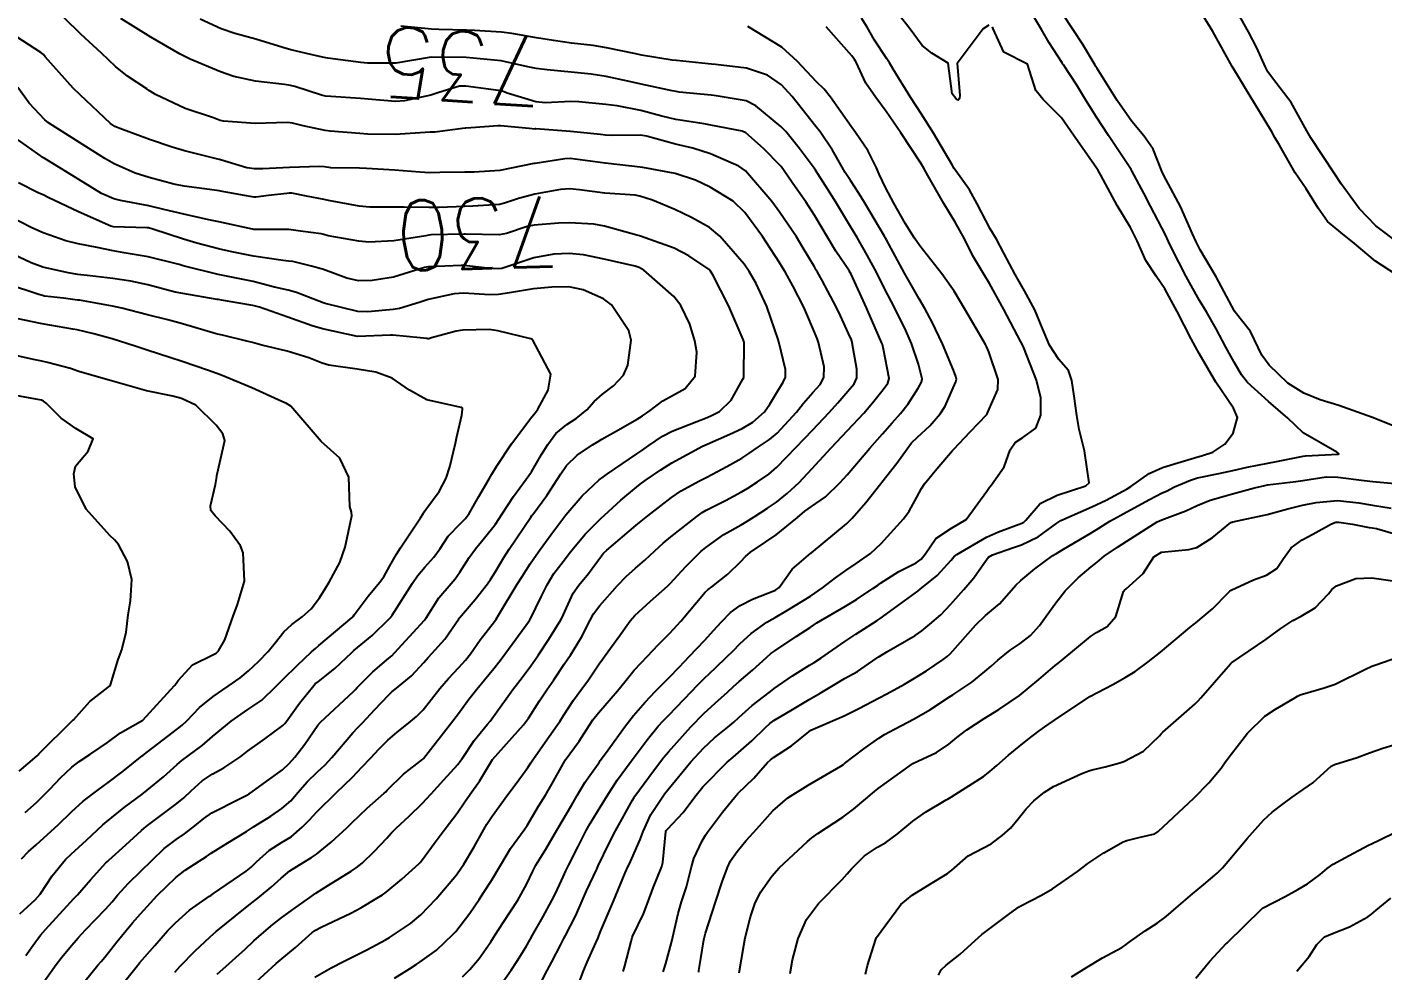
# Model space of a CAD drawing. Header units: metres. Extents: x 298520 to 308411, y 7433745 to 7450750.
# Drawn here: x 300037.9 to 300115.2, y 7449442.8 to 7449496.6 of the extents above; entities that cross this region are included whole.
import ezdxf
from ezdxf.enums import TextEntityAlignment as Align

# ---------------------------------------------------------------- set-up
doc = ezdxf.new("R2010")
doc.units = ezdxf.units.M
doc.header["$LTSCALE"] = 10
for name, color, linetype in [('Cotas', 45, 'Continuous'), ('Curvas de Nivel 1m', 11, 'Continuous'), ('Curvas de Nivel 5m', 15, 'Continuous')]:
    doc.layers.add(name, color=color, linetype=linetype)
doc.styles.add('Style-STANDARD', font='STANDARD.shx')

msp = doc.modelspace()

# ---------------------------------------------------------------- linework, layer by layer
at = {"layer": 'Curvas de Nivel 1m', "flags": 128}
for points, elevation in [([(300074.191, 7449442.771), (300074.227, 7449442.879), (300074.34, 7449443.242), (300074.673, 7449444.452), (300074.746, 7449444.766), (300075.04, 7449446.1), (300075.238, 7449446.761), (300075.526, 7449447.624), (300075.802, 7449448.756), (300075.936, 7449449.229), (300076.425, 7449450.244), (300076.61, 7449450.568), (300076.726, 7449450.746), (300077.584, 7449451.873), (300078.254, 7449452.723), (300078.455, 7449452.934), (300079.355, 7449453.82), (300080.152, 7449454.703), (300080.312, 7449454.865), (300080.477, 7449454.989), (300081.52, 7449455.652), (300082.5, 7449456.468), (300082.619, 7449456.551), (300082.887, 7449456.666), (300084.51, 7449457.369), (300085.358, 7449457.798), (300086.521, 7449458.395), (300086.956, 7449458.623), (300087.959, 7449459.181), (300088.537, 7449459.515), (300089.203, 7449459.933), (300090.169, 7449460.584), (300090.39, 7449460.747), (300090.556, 7449460.904), (300092.019, 7449462.558), (300092.578, 7449463.095), (300093.369, 7449463.758), (300094.054, 7449464.535), (300094.306, 7449464.824), (300094.601, 7449465.088), (300095.384, 7449465.749), (300096.426, 7449466.512), (300096.552, 7449466.583), (300096.624, 7449466.622), (300096.937, 7449466.816), (300098.636, 7449467.824), (300099.038, 7449468.077), (300099.664, 7449468.47), (300100.296, 7449468.814), (300100.648, 7449469.002), (300101.925, 7449469.71), (300102.659, 7449470.08), (300102.897, 7449470.191), (300103.366, 7449470.423), (300104.268, 7449470.815), (300104.671, 7449470.936), (300105.884, 7449471.189), (300106.678, 7449471.368), (300107.505, 7449471.553), (300108.684, 7449471.78), (300109.169, 7449471.871), (300110.691, 7449472.185), (300110.826, 7449472.203), (300112.693, 7449472.303), (300112.737, 7449472.319), (300112.714, 7449472.34), (300112.693, 7449472.353), (300112.614, 7449472.4), (300110.705, 7449473.515), (300109.829, 7449474.349), (300108.727, 7449475.291), (300107.524, 7449476.378), (300107.181, 7449476.817), (300106.754, 7449477.545), (300106.29, 7449478.395), (300105.727, 7449479.447), (300105.18, 7449480.406), (300104.793, 7449481.057), (300104.02, 7449482.418), (300103.188, 7449484.068), (300103.019, 7449484.428), (300102.838, 7449484.798), (300101.989, 7449486.443), (300101.601, 7449487.179), (300100.923, 7449488.459), (300100.906, 7449488.482), (300100.884, 7449488.524), (300099.596, 7449490.473), (300098.918, 7449491.509), (300098.309, 7449492.486), (300097.786, 7449493.336), (300097.028, 7449494.499), (300096.997, 7449494.543), (300096.954, 7449494.61), (300096.209, 7449495.755), (300095.772, 7449496.518), (300094.992, 7449497.801)], 741), ([(300050.318, 7449441.6), (300051.89, 7449443.037), (300052.119, 7449443.25), (300052.339, 7449443.438), (300053.216, 7449444.155), (300054.173, 7449445.012), (300054.278, 7449445.097), (300054.364, 7449445.153), (300054.68, 7449445.32), (300056.374, 7449446.116), (300056.938, 7449446.413), (300057.858, 7449446.965), (300058.176, 7449447.171), (300058.387, 7449447.322), (300059.285, 7449448.06), (300060.266, 7449448.941), (300060.336, 7449449.009), (300060.405, 7449449.099), (300061.188, 7449450.162), (300061.759, 7449450.92), (300062.442, 7449451.824), (300062.88, 7449452.474), (300063.178, 7449452.903), (300063.708, 7449453.654), (300064.466, 7449454.89), (300066.224, 7449456.864), (300066.507, 7449457.237), (300067.145, 7449458.226), (300067.553, 7449458.85), (300067.948, 7449459.429), (300068.545, 7449460.311), (300068.761, 7449460.627), (300068.907, 7449460.836), (300069.539, 7449461.855), (300070.026, 7449462.825), (300070.214, 7449463.187), (300070.581, 7449463.668), (300071.594, 7449464.805), (300072.08, 7449465.319), (300072.608, 7449465.798), (300073.147, 7449466.253), (300073.712, 7449466.779), (300074.192, 7449467.209), (300074.631, 7449467.572), (300076.114, 7449468.748), (300076.421, 7449468.968), (300076.648, 7449469.096), (300077.738, 7449469.648), (300078.664, 7449470.144), (300079.023, 7449470.361), (300079.566, 7449470.711), (300080.225, 7449471.157), (300080.681, 7449471.549), (300081.774, 7449472.684), (300082.703, 7449473.657), (300083.654, 7449474.661), (300084.154, 7449475.223), (300084.732, 7449475.889), (300085.084, 7449476.299), (300085.248, 7449476.642), (300085.244, 7449477.139), (300084.975, 7449478.647), (300084.929, 7449478.812), (300084.768, 7449479.172), (300084.308, 7449480.185), (300084.08, 7449480.657), (300083.242, 7449482.231), (300082.993, 7449482.668), (300082.926, 7449482.781), (300082.816, 7449482.968), (300082.186, 7449484.039), (300081.788, 7449484.686), (300080.854, 7449486.076), (300080.381, 7449486.705), (300078.88, 7449488.445), (300078.505, 7449488.724), (300076.89, 7449489.426), (300075.877, 7449489.74), (300074.895, 7449489.98), (300073.248, 7449490.438), (300072.9, 7449490.494), (300071.233, 7449490.473), (300070.9, 7449490.492), (300070.612, 7449490.526), (300068.901, 7449490.694), (300066.922, 7449490.841), (300066.903, 7449490.838), (300066.879, 7449490.837), (300066.546, 7449490.865), (300064.905, 7449491.018), (300064.775, 7449491.022), (300063.212, 7449490.907), (300062.93, 7449490.882), (300062.903, 7449490.879), (300061.166, 7449490.662), (300060.9, 7449490.652), (300060.609, 7449490.644), (300058.898, 7449490.515), (300057.336, 7449490.538), (300056.899, 7449490.572), (300055.189, 7449490.717), (300054.909, 7449490.755), (300053.666, 7449491.019), (300053.049, 7449491.162), (300052.915, 7449491.191), (300052.746, 7449491.201), (300050.914, 7449491.155), (300049.113, 7449491.275), (300048.915, 7449491.329), (300048.535, 7449491.465), (300046.922, 7449492.01), (300045.235, 7449492.812), (300044.932, 7449492.994), (300044.853, 7449493.042), (300044.733, 7449493.123), (300043.643, 7449493.842), (300042.945, 7449494.404), (300042.151, 7449495.158), (300040.969, 7449496.254), (300040.017, 7449497.18)], 733), ([(300054.327, 7449442.464), (300055.263, 7449442.996), (300055.962, 7449443.362), (300056.342, 7449443.556), (300057.286, 7449444.033), (300058.358, 7449444.606), (300058.579, 7449444.738), (300058.921, 7449444.954), (300059.781, 7449445.533), (300060.374, 7449446.029), (300061.24, 7449446.927), (300062.397, 7449448.303), (300062.652, 7449448.656), (300062.815, 7449448.906), (300063.414, 7449449.904), (300063.956, 7449450.895), (300064.134, 7449451.195), (300064.441, 7449451.654), (300065.34, 7449452.877), (300065.816, 7449453.517), (300066.476, 7449454.42), (300066.648, 7449454.691), (300066.754, 7449454.857), (300067.465, 7449455.878), (300068.155, 7449456.843), (300068.296, 7449457.051), (300068.508, 7449457.395), (300069.082, 7449458.27), (300069.495, 7449458.83), (300069.934, 7449459.424), (300070.546, 7449460.34), (300070.746, 7449460.621), (300070.893, 7449460.815), (300071.702, 7449461.94), (300072.315, 7449462.794), (300072.576, 7449463.084), (300073.462, 7449463.903), (300074.44, 7449464.772), (300074.522, 7449464.843), (300074.595, 7449464.918), (300075.478, 7449465.889), (300076.349, 7449466.744), (300076.625, 7449466.975), (300077.656, 7449467.707), (300078.638, 7449468.261), (300078.931, 7449468.426), (300079.383, 7449468.713), (300080.149, 7449469.207), (300080.656, 7449469.56), (300081.285, 7449470.069), (300081.942, 7449470.681), (300082.681, 7449471.459), (300083.782, 7449472.659), (300084.703, 7449473.639), (300085.632, 7449474.636), (300086.133, 7449475.217), (300086.733, 7449475.975), (300087.01, 7449476.346), (300087.084, 7449476.617), (300086.76, 7449478.281), (300086.694, 7449478.553), (300086.67, 7449478.621), (300086.089, 7449479.943), (300085.782, 7449480.635), (300084.907, 7449482.553), (300084.858, 7449482.649), (300084.844, 7449482.68), (300084.814, 7449482.725), (300084.044, 7449483.877), (300083.572, 7449484.663), (300082.851, 7449485.895), (300082.332, 7449486.678), (300081.719, 7449487.535), (300080.918, 7449488.699), (300080.905, 7449488.721), (300080.883, 7449488.743), (300079.91, 7449489.721), (300078.902, 7449490.625), (300078.707, 7449490.722), (300076.908, 7449491.06), (300076.528, 7449491.126), (300074.912, 7449491.388), (300074.121, 7449491.572), (300072.919, 7449491.891), (300071.564, 7449492.163), (300070.924, 7449492.234), (300069.373, 7449492.386), (300068.926, 7449492.403), (300067.455, 7449492.325), (300066.926, 7449492.384), (300065.298, 7449492.885), (300065.032, 7449492.986), (300064.934, 7449493.009), (300064.794, 7449493.032), (300062.937, 7449493.284), (300062.577, 7449493.273), (300061.397, 7449492.925), (300061.053, 7449492.807), (300060.931, 7449492.776), (300059.434, 7449492.444), (300058.925, 7449492.406), (300057.357, 7449492.545), (300056.927, 7449492.581), (300055.242, 7449492.683), (300054.93, 7449492.713), (300054.697, 7449492.77), (300053.94, 7449493.015), (300053.173, 7449493.264), (300052.936, 7449493.325), (300052.597, 7449493.373), (300050.938, 7449493.572), (300049.704, 7449493.832), (300048.943, 7449494.092), (300047.219, 7449494.829), (300046.951, 7449494.952), (300046.642, 7449495.103), (300044.967, 7449496.072), (300043.264, 7449497.146)], 734), ([(300069.286, 7449441.868), (300069.651, 7449442.827), (300069.851, 7449443.314), (300070.357, 7449444.427), (300070.477, 7449444.703), (300070.524, 7449444.818), (300070.626, 7449445.077), (300071.356, 7449446.805), (300072.03, 7449448.426), (300072.197, 7449448.793), (300072.264, 7449448.933), (300072.41, 7449449.235), (300072.885, 7449450.327), (300073.045, 7449450.784), (300073.485, 7449451.737), (300074.165, 7449452.773), (300074.288, 7449452.939), (300074.459, 7449453.158), (300075.777, 7449454.75), (300076.485, 7449455.529), (300077.115, 7449456.112), (300077.88, 7449456.726), (300078.221, 7449457.007), (300078.508, 7449457.27), (300079.27, 7449457.958), (300080.243, 7449458.703), (300080.4, 7449458.826), (300080.526, 7449458.927), (300081.567, 7449459.655), (300082.547, 7449460.256), (300082.805, 7449460.412), (300083.191, 7449460.664), (300084.563, 7449461.613), (300085.176, 7449462.035), (300086.124, 7449462.634), (300086.404, 7449462.802), (300086.576, 7449462.917), (300087.753, 7449463.781), (300088.591, 7449464.387), (300088.709, 7449464.482), (300088.852, 7449464.597), (300089.825, 7449465.368), (300090.618, 7449466.243), (300090.768, 7449466.43), (300090.94, 7449466.575), (300092.633, 7449467.559), (300093.316, 7449467.864), (300094.641, 7449468.355), (300094.756, 7449468.414), (300094.876, 7449468.528), (300095.692, 7449469.48), (300096.657, 7449469.948), (300098.295, 7449470.486), (300098.485, 7449470.663), (300098.219, 7449472.487), (300097.917, 7449473.704), (300097.794, 7449474.494), (300097.63, 7449475.595), (300097.505, 7449476.499), (300097.312, 7449477.065), (300096.755, 7449477.691), (300096.235, 7449478.515), (300095.838, 7449479.453), (300095.387, 7449480.524), (300094.799, 7449481.609), (300094.264, 7449482.535), (300093.614, 7449483.753), (300093.196, 7449484.546), (300092.842, 7449485.152), (300092.093, 7449486.562), (300091.668, 7449487.365), (300090.882, 7449488.457), (300090.798, 7449488.581), (300090.677, 7449488.79), (300089.621, 7449490.593), (300088.919, 7449491.685), (300088.317, 7449492.606), (300087.316, 7449494.25), (300087.096, 7449494.619), (300086.956, 7449494.837), (300086.249, 7449495.907), (300085.824, 7449496.637), (300085.496, 7449497.15)], 739), ([(300116.706, 7449473.56), (300114.889, 7449474.288), (300114.714, 7449474.362), (300114.604, 7449474.402), (300112.724, 7449475.06), (300111.666, 7449475.393), (300110.734, 7449475.772), (300109.825, 7449476.349), (300108.753, 7449477.378), (300108.334, 7449477.942), (300108.122, 7449478.37), (300107.689, 7449479.294), (300106.818, 7449480.389), (300106.784, 7449480.441), (300105.726, 7449482.401), (300104.828, 7449483.949), (300104.589, 7449484.412), (300104.392, 7449484.862), (300103.693, 7449486.422), (300102.878, 7449487.944), (300102.706, 7449488.258), (300102.631, 7449488.434), (300102.144, 7449489.689), (300101.613, 7449490.449), (300100.915, 7449491.269), (300100.079, 7449492.469), (300098.951, 7449494.28), (300098.876, 7449494.404), (300098.829, 7449494.481), (300098.124, 7449495.648), (300097.579, 7449496.494), (300096.986, 7449497.381)], 742), ([(300116.405, 7449482.274), (300114.823, 7449483.308), (300113.625, 7449484.302), (300112.839, 7449484.939), (300112.077, 7449485.553), (300111.555, 7449486.329), (300110.869, 7449487.421), (300110.237, 7449488.346), (300109.341, 7449489.913), (300109.086, 7449490.358), (300108.908, 7449490.667), (300107.875, 7449492.376), (300107.522, 7449492.964), (300106.948, 7449493.904), (300106.641, 7449494.393), (300106.24, 7449495.117), (300105.548, 7449496.404), (300104.986, 7449497.289)], 743), ([(300116.227, 7449484.276), (300114.843, 7449485.317), (300113.895, 7449486.3), (300112.874, 7449487.703), (300112.466, 7449488.316), (300111.844, 7449489.277), (300111.139, 7449490.336), (300110.909, 7449490.739), (300110.005, 7449492.349), (300108.947, 7449493.741), (300108.683, 7449494.097), (300108.54, 7449494.366), (300108.047, 7449495.457), (300107.576, 7449496.381), (300106.988, 7449497.422)], 744), ([(300048.757, 7449442.648), (300049.243, 7449443.071), (300049.822, 7449443.584), (300050.348, 7449444.074), (300050.852, 7449444.548), (300051.406, 7449445.04), (300051.93, 7449445.471), (300052.371, 7449445.816), (300053.067, 7449446.332), (300054.036, 7449447.013), (300054.24, 7449447.156), (300054.385, 7449447.256), (300055.105, 7449447.714), (300056.398, 7449448.519), (300056.675, 7449448.703), (300057.018, 7449448.974), (300057.732, 7449449.648), (300058.425, 7449450.399), (300058.689, 7449450.698), (300058.951, 7449450.955), (300059.726, 7449451.661), (300060.447, 7449452.376), (300060.955, 7449452.932), (300061.673, 7449453.714), (300062.478, 7449454.605), (300062.612, 7449454.777), (300062.701, 7449454.908), (300063.42, 7449455.974), (300064.172, 7449456.893), (300064.321, 7449457.076), (300064.507, 7449457.331), (300065.619, 7449458.874), (300066.008, 7449459.39), (300066.541, 7449460.092), (300066.864, 7449460.541), (300067.079, 7449460.855), (300067.664, 7449461.747), (300068.355, 7449462.842), (300068.429, 7449462.987), (300068.578, 7449463.329), (300069.065, 7449464.359), (300069.391, 7449464.832), (300069.933, 7449465.496), (300070.617, 7449466.424), (300070.795, 7449466.642), (300070.982, 7449466.815), (300072.637, 7449468.223), (300072.945, 7449468.482), (300073.319, 7449468.783), (300074.07, 7449469.357), (300074.659, 7449469.818), (300075.225, 7449470.201), (300076.231, 7449470.747), (300076.675, 7449470.977), (300077.822, 7449471.589), (300078.686, 7449472.075), (300079.075, 7449472.33), (300079.622, 7449472.711), (300080.263, 7449473.139), (300080.701, 7449473.498), (300081.788, 7449474.684), (300082.199, 7449475.199), (300082.73, 7449475.811), (300083.141, 7449476.262), (300083.356, 7449476.664), (300083.366, 7449477.28), (300083.052, 7449478.667), (300082.98, 7449478.883), (300082.77, 7449479.391), (300082.387, 7449480.284), (300082.214, 7449480.679), (300081.592, 7449481.897), (300081.144, 7449482.695), (300081.023, 7449482.905), (300080.818, 7449483.24), (300079.853, 7449484.71), (300078.853, 7449486.085), (300078.176, 7449486.727), (300076.871, 7449487.527), (300076.044, 7449487.922), (300074.878, 7449488.299), (300073.029, 7449488.641), (300072.882, 7449488.659), (300071.721, 7449488.802), (300070.884, 7449488.897), (300069.167, 7449489.117), (300068.886, 7449489.148), (300068.585, 7449489.144), (300066.883, 7449488.876), (300066.814, 7449488.861), (300064.879, 7449488.471), (300063.412, 7449488.37), (300062.878, 7449488.369), (300061.453, 7449488.348), (300060.877, 7449488.344), (300060.306, 7449488.368), (300058.878, 7449488.484), (300057.27, 7449488.586), (300056.879, 7449488.595), (300055.244, 7449488.631), (300054.88, 7449488.683), (300054.581, 7449488.706), (300052.879, 7449488.651), (300051.352, 7449488.572), (300050.878, 7449488.56), (300050.447, 7449488.625), (300048.945, 7449489.079), (300048.883, 7449489.098), (300048.858, 7449489.105), (300046.89, 7449489.597), (300046.192, 7449489.808), (300044.9, 7449490.24), (300043.195, 7449490.86), (300042.91, 7449490.985), (300042.666, 7449491.152), (300040.929, 7449492.78), (300040.545, 7449493.174), (300038.95, 7449494.944), (300038.837, 7449495.077), (300038.69, 7449495.194), (300036.969, 7449496.325)], 732), ([(300062.747, 7449442.488), (300063.166, 7449442.902), (300063.7, 7449443.539), (300064.357, 7449444.485), (300064.51, 7449444.738), (300064.608, 7449444.886), (300065.069, 7449445.579), (300065.9, 7449446.867), (300066.392, 7449447.756), (300066.751, 7449448.505), (300066.935, 7449448.855), (300067.493, 7449449.773), (300068.122, 7449450.843), (300068.239, 7449451.037), (300068.438, 7449451.37), (300068.984, 7449452.298), (300069.29, 7449452.832), (300069.731, 7449453.56), (300070.48, 7449454.641), (300070.554, 7449454.747), (300070.606, 7449454.818), (300070.901, 7449455.228), (300072.036, 7449456.797), (300072.509, 7449457.398), (300073.158, 7449458.142), (300073.763, 7449458.778), (300074.141, 7449459.162), (300074.535, 7449459.56), (300075.13, 7449460.175), (300075.676, 7449460.753), (300076.562, 7449461.695), (300077.069, 7449462.234), (300077.513, 7449462.731), (300078.038, 7449463.266), (300078.582, 7449463.661), (300079.283, 7449464.016), (300080.591, 7449464.541), (300080.804, 7449464.697), (300081.553, 7449465.741), (300082.623, 7449466.648), (300082.638, 7449466.654), (300082.652, 7449466.67), (300084.64, 7449468.313), (300084.975, 7449468.645), (300085.746, 7449469.545), (300086.607, 7449470.621), (300086.674, 7449470.704), (300087.52, 7449471.776), (300088.104, 7449472.606), (300088.364, 7449472.936), (300088.7, 7449473.268), (300089.395, 7449473.904), (300090, 7449474.587), (300090.271, 7449475.033), (300090.735, 7449476.07), (300090.893, 7449476.425), (300090.93, 7449476.577), (300090.893, 7449476.727), (300090.748, 7449477.082), (300090.13, 7449478.586), (300089.545, 7449479.823), (300089.122, 7449480.597), (300088.791, 7449481.146), (300087.95, 7449482.609), (300086.937, 7449484.514), (300086.879, 7449484.62), (300086.834, 7449484.693), (300085.667, 7449486.638), (300085.374, 7449487.149), (300084.875, 7449487.906), (300084.577, 7449488.351), (300084.401, 7449488.655), (300083.86, 7449489.628), (300083.147, 7449490.668), (300082.908, 7449490.98), (300081.554, 7449492.684), (300080.939, 7449493.347), (300080.148, 7449493.905), (300078.949, 7449494.306), (300077.173, 7449494.515), (300076.951, 7449494.529), (300076.757, 7449494.549), (300074.953, 7449494.739), (300074.706, 7449494.772), (300072.957, 7449495.055), (300072.636, 7449495.115), (300070.963, 7449495.465), (300070.192, 7449495.594), (300068.966, 7449495.739), (300067.941, 7449495.878), (300066.971, 7449496.033), (300065.568, 7449496.287), (300064.975, 7449496.365), (300063.428, 7449496.453), (300062.976, 7449496.468), (300061.391, 7449496.511), (300060.977, 7449496.535), (300059.231, 7449496.704)], 736), ([(300064.316, 7449441.18), (300065.513, 7449442.872), (300065.839, 7449443.369), (300066.353, 7449444.185), (300066.605, 7449444.612), (300066.744, 7449444.856), (300067.328, 7449445.896), (300067.85, 7449446.845), (300068.028, 7449447.202), (300068.394, 7449447.987), (300068.66, 7449448.577), (300068.784, 7449448.836), (300069.339, 7449449.911), (300069.794, 7449450.826), (300070.023, 7449451.238), (300070.444, 7449451.919), (300070.992, 7449452.812), (300071.569, 7449453.701), (300072.372, 7449454.792), (300072.484, 7449454.943), (300073.272, 7449456.005), (300073.911, 7449456.776), (300074.191, 7449457.088), (300074.509, 7449457.417), (300075.799, 7449458.751), (300076.151, 7449459.123), (300076.534, 7449459.508), (300077.169, 7449460.108), (300077.831, 7449460.727), (300078.194, 7449461.087), (300078.56, 7449461.469), (300079.219, 7449462.061), (300080.105, 7449462.705), (300080.4, 7449462.876), (300080.576, 7449462.975), (300081.286, 7449463.396), (300082.588, 7449464.19), (300083.281, 7449464.663), (300084.019, 7449465.239), (300084.608, 7449465.663), (300085.204, 7449466.054), (300086.027, 7449466.636), (300086.629, 7449467.205), (300087.892, 7449468.608), (300088.215, 7449469.039), (300088.661, 7449469.837), (300088.921, 7449470.345), (300089.09, 7449470.596), (300089.806, 7449471.459), (300090.692, 7449472.498), (300090.729, 7449472.543), (300090.762, 7449472.579), (300091.703, 7449473.565), (300092.647, 7449474.551), (300092.674, 7449474.59), (300092.715, 7449474.684), (300093.29, 7449475.989), (300093.296, 7449476.544), (300092.759, 7449478.127), (300092.638, 7449478.428), (300092.575, 7449478.553), (300091.906, 7449479.695), (300091.396, 7449480.571), (300090.798, 7449481.587), (300090.096, 7449482.587), (300088.829, 7449484.166), (300088.525, 7449484.603), (300088.018, 7449485.436), (300087.352, 7449486.615), (300086.872, 7449487.504), (300086.514, 7449488.261), (300086.352, 7449488.628), (300085.872, 7449489.614), (300085.169, 7449490.646), (300084.908, 7449490.989), (300083.744, 7449492.662), (300083.377, 7449493.105), (300082.941, 7449493.525), (300081.862, 7449494.681), (300080.965, 7449495.511), (300079.024, 7449496.678)], 737), ([(300067.149, 7449442.028), (300067.584, 7449442.847), (300067.84, 7449443.345), (300068.355, 7449444.327), (300068.531, 7449444.668), (300068.621, 7449444.837), (300069.216, 7449445.99), (300069.573, 7449446.828), (300069.815, 7449447.399), (300070.401, 7449448.635), (300070.489, 7449448.819), (300071.114, 7449450.118), (300071.467, 7449450.804), (300072.451, 7449452.57), (300072.532, 7449452.71), (300072.579, 7449452.789), (300073.37, 7449453.881), (300074.043, 7449454.774), (300074.237, 7449455.021), (300074.488, 7449455.32), (300075.762, 7449456.751), (300076.511, 7449457.504), (300077.165, 7449458.085), (300077.865, 7449458.727), (300078.203, 7449459.048), (300078.532, 7449459.333), (300079.286, 7449459.968), (300080.093, 7449460.705), (300080.337, 7449460.921), (300080.557, 7449461.086), (300081.784, 7449461.9), (300082.57, 7449462.418), (300082.964, 7449462.666), (300084.583, 7449463.629), (300085.22, 7449464.01), (300086.157, 7449464.634), (300086.414, 7449464.813), (300086.598, 7449464.938), (300087.629, 7449465.593), (300088.615, 7449466.093), (300088.916, 7449466.3), (300089.133, 7449466.595), (300089.74, 7449467.481), (300090.638, 7449468.066), (300091.484, 7449468.567), (300092.659, 7449470.189), (300092.799, 7449470.411), (300092.917, 7449470.547), (300093.639, 7449471.58), (300093.983, 7449472.537), (300094.273, 7449472.958), (300094.7, 7449473.242), (300095.444, 7449473.785), (300095.736, 7449474.52), (300095.735, 7449475.512), (300095.492, 7449476.523), (300094.761, 7449478.365), (300094.683, 7449478.531), (300094.599, 7449478.698), (300093.62, 7449480.542), (300092.805, 7449482.031), (300092.484, 7449482.555), (300091.857, 7449483.598), (300091.372, 7449484.572), (300090.847, 7449485.526), (300090.194, 7449486.587), (300089.296, 7449488.179), (300089.061, 7449488.598), (300088.886, 7449488.881), (300087.746, 7449490.612), (300086.921, 7449491.83), (300086.319, 7449492.629), (300085.757, 7449493.454), (300085.196, 7449494.646), (300085.114, 7449494.806), (300084.958, 7449495.018), (300083.489, 7449496.665)], 738), ([(300046.329, 7449442.753), (300046.497, 7449442.933), (300046.646, 7449443.097), (300047.475, 7449443.959), (300048.358, 7449444.777), (300048.518, 7449444.921), (300048.7, 7449445.075), (300050.377, 7449446.431), (300050.722, 7449446.704), (300051.159, 7449447.042), (300051.833, 7449447.592), (300052.394, 7449448.117), (300052.894, 7449448.529), (300053.687, 7449449.017), (300054.135, 7449449.285), (300054.41, 7449449.479), (300055.257, 7449450.161), (300056.139, 7449450.984), (300056.436, 7449451.275), (300057.313, 7449452.102), (300058.281, 7449452.962), (300058.37, 7449453.046), (300058.456, 7449453.138), (300059.379, 7449454.041), (300060.482, 7449454.898), (300060.506, 7449454.917), (300060.523, 7449454.939), (300060.659, 7449455.112), (300062.068, 7449456.917), (300062.509, 7449457.505), (300063.108, 7449458.313), (300063.568, 7449458.9), (300064.007, 7449459.419), (300064.541, 7449460.077), (300064.897, 7449460.535), (300065.16, 7449460.881), (300066.572, 7449462.809), (300066.595, 7449462.838), (300066.605, 7449462.86), (300067.244, 7449464.196), (300067.57, 7449464.85), (300067.965, 7449465.484), (300068.615, 7449466.342), (300068.836, 7449466.621), (300069.004, 7449466.836), (300069.738, 7449467.723), (300070.641, 7449468.629), (300070.848, 7449468.817), (300071.785, 7449469.674), (300072.667, 7449470.404), (300072.883, 7449470.575), (300073.169, 7449470.785), (300074.053, 7449471.402), (300074.683, 7449471.797), (300076.44, 7449472.744), (300076.694, 7449472.862), (300078.001, 7449473.426), (300078.703, 7449473.753), (300079.305, 7449474.116), (300079.963, 7449474.707), (300080.28, 7449475.143), (300080.731, 7449475.912), (300081.04, 7449476.394), (300081.179, 7449476.693), (300081.179, 7449477.126), (300080.787, 7449478.7), (300080.779, 7449478.715), (300080.764, 7449478.776), (300080.097, 7449480.707), (300079.49, 7449482.026), (300079.101, 7449482.717), (300078.817, 7449483.129), (300077.415, 7449484.734), (300076.84, 7449485.217), (300075.815, 7449485.789), (300074.855, 7449486.249), (300073.584, 7449486.783), (300072.865, 7449487.015), (300072.6, 7449487.058), (300070.867, 7449487.184), (300069.413, 7449487.376), (300068.869, 7449487.42), (300068.332, 7449487.381), (300066.866, 7449487.125), (300065.945, 7449486.874), (300065.145, 7449486.599), (300064.858, 7449486.537), (300063.331, 7449486.43), (300062.856, 7449486.416), (300061.414, 7449486.365), (300060.854, 7449486.365), (300059.42, 7449486.386), (300058.854, 7449486.378), (300057.455, 7449486.373), (300056.855, 7449486.429), (300055.1, 7449486.757), (300054.86, 7449486.81), (300053.855, 7449487.015), (300053.009, 7449487.172), (300052.864, 7449487.178), (300052.727, 7449487.168), (300051.678, 7449487.042), (300050.964, 7449486.946), (300050.861, 7449486.949), (300050.205, 7449487.06), (300049.052, 7449487.265), (300048.865, 7449487.307), (300048.593, 7449487.355), (300046.868, 7449487.573), (300046.288, 7449487.686), (300044.872, 7449488.072), (300044.071, 7449488.328), (300042.88, 7449488.849), (300042.339, 7449489.155), (300040.896, 7449490.06), (300039.14, 7449491.188), (300038.915, 7449491.369), (300038.038, 7449492.317), (300037.375, 7449493.213)], 731), ([(300041.229, 7449442.256), (300041.952, 7449443.154), (300042.135, 7449443.353), (300042.34, 7449443.602), (300043.022, 7449444.474), (300043.556, 7449445.138), (300043.927, 7449445.575), (300044.372, 7449446.075), (300045.337, 7449447.116), (300046.393, 7449448.15), (300046.921, 7449448.571), (300047.718, 7449449.087), (300048.137, 7449449.352), (300048.41, 7449449.533), (300049.359, 7449450.126), (300050.429, 7449450.779), (300050.591, 7449450.888), (300050.834, 7449451.046), (300051.822, 7449451.653), (300052.443, 7449452.079), (300052.945, 7449452.528), (300053.368, 7449453.021), (300053.878, 7449453.599), (300054.47, 7449454.171), (300054.906, 7449454.574), (300055.299, 7449454.998), (300056.497, 7449456.396), (300056.775, 7449456.702), (300057.037, 7449456.975), (300057.752, 7449457.726), (300058.519, 7449458.553), (300058.727, 7449458.752), (300058.983, 7449458.955), (300059.828, 7449459.652), (300060.545, 7449460.421), (300060.779, 7449460.698), (300060.998, 7449460.926), (300061.731, 7449461.749), (300062.538, 7449462.91), (300062.55, 7449462.934), (300062.573, 7449462.956), (300063.478, 7449464.007), (300064.164, 7449464.894), (300064.34, 7449465.149), (300064.603, 7449465.57), (300065.097, 7449466.402), (300065.402, 7449466.878), (300066.641, 7449468.7), (300066.707, 7449468.794), (300066.757, 7449468.859), (300067.565, 7449469.946), (300068.154, 7449470.845), (300068.35, 7449471.17), (300068.681, 7449471.642), (300069.282, 7449472.239), (300070.166, 7449472.825), (300070.492, 7449473.025), (300070.696, 7449473.144), (300071.471, 7449473.579), (300072.708, 7449474.291), (300073.017, 7449474.48), (300073.454, 7449474.783), (300074.17, 7449475.327), (300074.726, 7449475.637), (300075.45, 7449476.042), (300076.011, 7449476.751), (300076.115, 7449478.108), (300076.006, 7449478.751), (300075.717, 7449479.701), (300075.207, 7449480.764), (300074.791, 7449481.294), (300073.083, 7449482.787), (300072.814, 7449482.941), (300072.601, 7449483.006), (300070.819, 7449483.42), (300069.65, 7449483.656), (300068.822, 7449483.734), (300067.962, 7449483.708), (300066.819, 7449483.499), (300064.983, 7449482.887), (300064.813, 7449482.86), (300064.18, 7449482.896), (300062.814, 7449483.044), (300062.676, 7449483.049), (300060.813, 7449482.981), (300060.579, 7449482.934), (300058.807, 7449482.397), (300057.589, 7449482.189), (300056.805, 7449482.182), (300056.152, 7449482.335), (300054.811, 7449482.831), (300054.682, 7449482.872), (300054.13, 7449483.01), (300053.061, 7449483.272), (300052.816, 7449483.307), (300052.511, 7449483.338), (300050.818, 7449483.593), (300049.584, 7449483.832), (300048.822, 7449484.004), (300047.598, 7449484.319), (300046.827, 7449484.55), (300045.092, 7449485.117), (300044.834, 7449485.192), (300044.748, 7449485.208), (300042.835, 7449485.261), (300042.695, 7449485.292), (300040.847, 7449486.113), (300039.117, 7449486.939), (300038.861, 7449487.055), (300038.544, 7449487.203), (300037.417, 7449487.761)], 729), ([(300038.315, 7449441.418), (300039.572, 7449443.181), (300039.9, 7449443.616), (300040.348, 7449444.166), (300040.819, 7449444.703), (300041.237, 7449445.161), (300041.79, 7449445.735), (300042.375, 7449446.35), (300042.756, 7449446.769), (300043.073, 7449447.143), (300043.7, 7449447.83), (300044.397, 7449448.507), (300045.018, 7449449.121), (300045.724, 7449449.8), (300046.421, 7449450.327), (300046.884, 7449450.638), (300047.483, 7449451.089), (300048, 7449451.521), (300048.44, 7449451.836), (300050.034, 7449452.642), (300050.451, 7449452.849), (300050.578, 7449452.923), (300050.759, 7449453.047), (300051.742, 7449453.759), (300052.472, 7449454.297), (300052.851, 7449454.652), (300053.191, 7449455.023), (300053.761, 7449455.747), (300054.501, 7449456.84), (300054.643, 7449457.008), (300056.521, 7449458.753), (300056.634, 7449458.867), (300056.736, 7449458.978), (300057.626, 7449459.88), (300058.548, 7449460.654), (300058.715, 7449460.794), (300058.873, 7449460.955), (300060.572, 7449462.83), (300060.617, 7449462.885), (300060.649, 7449462.929), (300061.404, 7449464.103), (300062.104, 7449464.915), (300062.335, 7449465.175), (300062.603, 7449465.564), (300063.129, 7449466.392), (300063.496, 7449466.901), (300064.005, 7449467.52), (300064.637, 7449468.311), (300065.017, 7449468.884), (300065.652, 7449469.881), (300066.377, 7449470.864), (300066.677, 7449471.294), (300067.26, 7449472.281), (300067.604, 7449472.851), (300068.075, 7449473.47), (300068.704, 7449473.979), (300069.224, 7449474.319), (300069.832, 7449474.829), (300070.254, 7449475.291), (300070.726, 7449475.718), (300071.35, 7449476.188), (300071.938, 7449476.798), (300072.176, 7449477.368), (300072.375, 7449478.794), (300072.239, 7449479.327), (300071.253, 7449480.805), (300070.796, 7449481.15), (300069.63, 7449481.657), (300068.803, 7449481.827), (300067.84, 7449481.812), (300066.802, 7449481.722), (300065.421, 7449481.503), (300064.798, 7449481.396), (300064.311, 7449481.381), (300062.799, 7449481.478), (300062.27, 7449481.443), (300060.795, 7449481.108), (300060.269, 7449480.938), (300059.15, 7449480.592), (300058.787, 7449480.536), (300057.355, 7449480.404), (300056.785, 7449480.437), (300054.908, 7449480.891), (300054.792, 7449480.926), (300054.547, 7449481.012), (300053.285, 7449481.51), (300052.799, 7449481.644), (300052.019, 7449481.82), (300050.804, 7449482.134), (300050.036, 7449482.292), (300048.808, 7449482.541), (300046.89, 7449483.022), (300046.812, 7449483.037), (300046.584, 7449483.102), (300044.817, 7449483.554), (300043.455, 7449483.777), (300042.82, 7449483.881), (300041.899, 7449484.083), (300040.824, 7449484.297), (300040.111, 7449484.466), (300038.83, 7449484.917), (300038.178, 7449485.207), (300036.843, 7449485.887)], 728), ([(300037.842, 7449443.704), (300038.351, 7449444.417), (300038.682, 7449444.871), (300038.953, 7449445.191), (300040.379, 7449446.743), (300040.586, 7449446.963), (300040.777, 7449447.166), (300041.529, 7449448.025), (300042.411, 7449448.995), (300042.488, 7449449.073), (300042.564, 7449449.148), (300043.542, 7449450.013), (300044.428, 7449450.832), (300044.587, 7449450.971), (300044.774, 7449451.125), (300046.446, 7449452.366), (300046.851, 7449452.694), (300047.273, 7449453.092), (300047.891, 7449453.656), (300048.467, 7449454.037), (300049.142, 7449454.401), (300050.094, 7449455.056), (300050.486, 7449455.357), (300051.47, 7449456.064), (300052.501, 7449456.811), (300052.605, 7449456.926), (300052.682, 7449457.028), (300053.448, 7449458.086), (300054.186, 7449459.013), (300054.349, 7449459.188), (300054.528, 7449459.335), (300055.462, 7449460.073), (300056.428, 7449460.982), (300056.554, 7449461.09), (300057.586, 7449461.946), (300058.572, 7449462.894), (300058.628, 7449462.959), (300058.733, 7449463.116), (300059.903, 7449464.94), (300060.177, 7449465.358), (300060.607, 7449465.858), (300061.12, 7449466.42), (300061.463, 7449466.922), (300061.934, 7449467.613), (300062.637, 7449468.331), (300062.922, 7449468.625), (300063.119, 7449468.905), (300063.681, 7449469.877), (300064.276, 7449470.894), (300064.42, 7449471.148), (300064.68, 7449471.598), (300065.546, 7449472.877), (300066.709, 7449474.429), (300066.908, 7449474.661), (300067.048, 7449474.857), (300067.631, 7449475.95), (300067.786, 7449476.85), (300066.762, 7449478.801), (300066.731, 7449478.829), (300066.646, 7449478.862), (300064.77, 7449479.334), (300064.265, 7449479.401), (300062.77, 7449479.366), (300062.38, 7449479.302), (300060.987, 7449478.928), (300060.818, 7449478.874), (300060.762, 7449478.87), (300060.713, 7449478.881), (300060.328, 7449478.937), (300058.765, 7449479.082), (300058.645, 7449479.081), (300056.763, 7449478.997), (300056.748, 7449478.996), (300054.769, 7449479.437), (300054.18, 7449479.608), (300052.779, 7449480.108), (300051.164, 7449480.669), (300050.789, 7449480.77), (300048.993, 7449481.077), (300048.819, 7449481.105), (300048.793, 7449481.107), (300048.757, 7449481.117), (300046.796, 7449481.447), (300046.361, 7449481.541), (300044.801, 7449481.947), (300043.829, 7449482.161), (300042.805, 7449482.318), (300041.509, 7449482.46), (300040.807, 7449482.543), (300040.255, 7449482.626), (300038.81, 7449482.955), (300038.14, 7449483.207), (300036.819, 7449483.827)], 727), ([(300037.496, 7449446.084), (300038.38, 7449446.884), (300038.665, 7449447.196), (300039.344, 7449448.24), (300040.106, 7449449.175), (300040.416, 7449449.474), (300041.298, 7449450.287), (300042.232, 7449451.152), (300042.337, 7449451.248), (300042.435, 7449451.328), (300043.447, 7449452.136), (300044.451, 7449452.891), (300044.758, 7449453.125), (300045.683, 7449453.893), (300046.475, 7449454.595), (300046.745, 7449454.831), (300047.102, 7449455.094), (300047.894, 7449455.681), (300048.494, 7449456.188), (300049.551, 7449457.064), (300050.51, 7449457.725), (300051.292, 7449458.266), (300052.089, 7449459.034), (300052.303, 7449459.256), (300052.53, 7449459.478), (300053.316, 7449460.247), (300054.136, 7449461.014), (300054.355, 7449461.212), (300054.557, 7449461.379), (300056.457, 7449462.982), (300056.515, 7449463.04), (300056.575, 7449463.128), (300057.371, 7449464.192), (300058.009, 7449464.966), (300058.259, 7449465.302), (300058.607, 7449465.919), (300058.98, 7449466.592), (300059.206, 7449466.951), (300060.359, 7449468.654), (300060.516, 7449468.932), (300060.563, 7449469.013), (300060.646, 7449469.129), (300061.418, 7449470.166), (300061.806, 7449470.919), (300062.017, 7449471.58), (300062.355, 7449472.913), (300062.399, 7449473.21), (300062.709, 7449474.52), (300062.754, 7449474.868), (300062.753, 7449474.91), (300062.713, 7449474.948), (300062.665, 7449474.959), (300060.72, 7449475.385), (300059.728, 7449475.945), (300058.738, 7449476.634), (300057.807, 7449476.969), (300056.745, 7449477.149), (300055.116, 7449477.374), (300054.748, 7449477.476), (300053.985, 7449477.783), (300052.754, 7449478.169), (300051.293, 7449478.51), (300050.759, 7449478.657), (300050.451, 7449478.746), (300049.065, 7449479.075), (300048.764, 7449479.138), (300048.686, 7449479.159), (300046.772, 7449479.722), (300045.93, 7449479.954), (300044.78, 7449480.249), (300043.313, 7449480.614), (300042.787, 7449480.725), (300040.893, 7449481.067), (300040.792, 7449481.08), (300039.992, 7449481.182), (300038.906, 7449481.31), (300038.794, 7449481.333), (300038.589, 7449481.408), (300036.801, 7449481.992)], 726), ([(300037.792, 7449451.854), (300038.445, 7449452.432), (300039.213, 7449453.189), (300039.816, 7449453.827), (300040.472, 7449454.449), (300040.882, 7449454.761), (300041.495, 7449455.16), (300042.085, 7449455.556), (300042.49, 7449455.859), (300043.236, 7449456.402), (300044.503, 7449457.13), (300046.321, 7449459.103), (300046.411, 7449459.215), (300046.527, 7449459.391), (300047.35, 7449460.283), (300048.55, 7449460.87), (300048.688, 7449460.941), (300048.825, 7449461.076), (300049.185, 7449461.697), (300049.656, 7449463.064), (300049.917, 7449463.726), (300050.306, 7449465.054), (300050.228, 7449466.665), (300050.078, 7449467.058), (300049.476, 7449467.912), (300048.64, 7449468.776), (300048.382, 7449469.083), (300048.374, 7449469.356), (300048.665, 7449470.572), (300048.733, 7449471.018), (300048.735, 7449471.079), (300048.747, 7449471.152), (300049.182, 7449473.073), (300049.069, 7449473.447), (300048.702, 7449473.944), (300047.538, 7449475.092), (300046.719, 7449475.473), (300046.227, 7449475.598), (300044.725, 7449475.914), (300043.661, 7449476.204), (300042.733, 7449476.474), (300040.911, 7449476.997), (300040.741, 7449477.052), (300040.657, 7449477.086), (300040.391, 7449477.175), (300039.082, 7449477.53), (300038.747, 7449477.602), (300038.269, 7449477.684), (300036.751, 7449478.033)], 724), ([(300037.459, 7449454.22), (300038.481, 7449455.097), (300038.535, 7449455.146), (300038.585, 7449455.198), (300040.502, 7449457.113), (300040.534, 7449457.139), (300040.568, 7449457.169), (300041.484, 7449458.189), (300042.521, 7449458.979), (300042.617, 7449459.054), (300042.673, 7449459.148), (300043.108, 7449460.581), (300043.306, 7449461.142), (300043.561, 7449462.142), (300043.678, 7449463.139), (300043.8, 7449463.922), (300043.893, 7449465.137), (300043.643, 7449466.164), (300043.13, 7449467.142), (300042.892, 7449467.413), (300042.628, 7449467.658), (300041.272, 7449469.164), (300040.662, 7449470.426), (300040.582, 7449471.171), (300040.677, 7449471.603), (300041.389, 7449472.46), (300041.684, 7449473.16), (300040.699, 7449473.762), (300039.861, 7449474.339), (300039.006, 7449475.196), (300038.851, 7449475.325), (300038.725, 7449475.374), (300038.514, 7449475.413), (300036.728, 7449475.733)], 723), ([(300076.223, 7449442.751), (300076.234, 7449442.851), (300076.345, 7449443.542), (300076.517, 7449444.591), (300076.548, 7449444.747), (300076.604, 7449444.985), (300077.169, 7449446.738), (300077.566, 7449447.903), (300077.865, 7449448.728), (300078.041, 7449449.093), (300078.417, 7449449.643), (300078.902, 7449450.239), (300079.339, 7449450.711), (300079.854, 7449451.291), (300080.446, 7449451.959), (300081.302, 7449452.687), (300082.46, 7449453.424), (300084.322, 7449454.502), (300084.472, 7449454.596), (300084.505, 7449454.617), (300084.543, 7449454.649), (300085.641, 7449455.483), (300086.495, 7449456.099), (300086.815, 7449456.308), (300087.392, 7449456.617), (300088.509, 7449457.196), (300089.396, 7449457.709), (300090.522, 7449458.45), (300090.721, 7449458.577), (300091.804, 7449459.291), (300092.543, 7449459.9), (300092.893, 7449460.202), (300093.284, 7449460.543), (300093.98, 7449461.115), (300094.563, 7449461.505), (300095.145, 7449461.946), (300095.658, 7449462.519), (300096.041, 7449463.052), (300096.586, 7449463.823), (300097.13, 7449464.502), (300097.86, 7449465.235), (300098.614, 7449465.868), (300098.951, 7449466.143), (300099.355, 7449466.473), (300100.101, 7449466.993), (300100.632, 7449467.336), (300102.377, 7449468.434), (300102.644, 7449468.557), (300104, 7449469.066), (300104.652, 7449469.364), (300105.391, 7449469.667), (300106.659, 7449470.035), (300107.917, 7449470.371), (300108.512, 7449470.516), (300108.666, 7449470.542), (300110.273, 7449470.74), (300110.67, 7449470.797), (300112.007, 7449470.993), (300112.673, 7449470.982), (300114.181, 7449470.786), (300114.67, 7449470.734), (300116.353, 7449470.588)], 742), ([(300078.519, 7449442.718), (300078.791, 7449444.281), (300078.877, 7449444.715), (300079.169, 7449445.918), (300079.433, 7449446.71), (300079.759, 7449447.337), (300080.398, 7449448.234), (300080.812, 7449448.694), (300081.625, 7449449.472), (300082.426, 7449450.21), (300082.676, 7449450.42), (300083.016, 7449450.664), (300084.442, 7449451.599), (300085.048, 7449452.043), (300085.747, 7449452.637), (300086.126, 7449452.963), (300086.459, 7449453.218), (300088.353, 7449454.602), (300088.425, 7449454.649), (300088.474, 7449454.674), (300089.783, 7449455.288), (300090.491, 7449455.756), (300090.94, 7449456.13), (300091.513, 7449456.565), (300092.51, 7449457.213), (300093.33, 7449457.727), (300094.523, 7449458.53), (300095.618, 7449459.438), (300096.549, 7449460.239), (300096.7, 7449460.358), (300096.889, 7449460.505), (300098.567, 7449461.897), (300098.916, 7449462.13), (300099.526, 7449462.47), (300100.01, 7449463.034), (300100.441, 7449464.462), (300100.508, 7449464.547), (300100.595, 7449464.612), (300101.573, 7449465.481), (300102.181, 7449466.437), (300102.626, 7449466.698), (300104.183, 7449466.858), (300104.629, 7449466.971), (300105.508, 7449467.527), (300106.571, 7449468.391), (300106.62, 7449468.414), (300106.643, 7449468.425), (300106.685, 7449468.431), (300108.648, 7449468.845), (300109.823, 7449469.177), (300110.653, 7449469.387), (300111.442, 7449469.546), (300112.656, 7449469.642), (300113.863, 7449469.51), (300114.654, 7449469.376), (300115.713, 7449469.219)], 743), ([(300081.428, 7449442.684), (300081.568, 7449443.458), (300081.895, 7449444.677), (300082.374, 7449445.75), (300083.043, 7449446.663), (300084.397, 7449448.044), (300084.688, 7449448.359), (300084.931, 7449448.645), (300085.668, 7449449.384), (300086.422, 7449449.89), (300086.899, 7449450.15), (300087.53, 7449450.614), (300088.441, 7449451.373), (300089.157, 7449451.882), (300090.337, 7449452.581), (300090.413, 7449452.621), (300090.454, 7449452.643), (300090.638, 7449452.76), (300092.467, 7449453.921), (300092.824, 7449454.191), (300093.228, 7449454.542), (300093.897, 7449455.12), (300094.489, 7449455.618), (300094.994, 7449456.026), (300095.633, 7449456.519), (300096.146, 7449456.875), (300096.509, 7449457.117), (300098.523, 7449458.48), (300099.842, 7449459.158), (300100.539, 7449459.549), (300101.108, 7449459.891), (300101.862, 7449460.447), (300102.559, 7449461.01), (300104.241, 7449462.413), (300104.422, 7449462.564), (300104.576, 7449462.676), (300105.519, 7449463.465), (300106.425, 7449464.392), (300106.507, 7449464.478), (300106.595, 7449464.544), (300107.856, 7449465.12), (300108.608, 7449465.386), (300109.198, 7449465.771), (300109.582, 7449466.35), (300110.019, 7449466.956), (300110.634, 7449467.404), (300111.243, 7449467.728), (300112.32, 7449468.323), (300112.555, 7449468.41), (300112.644, 7449468.418), (300112.737, 7449468.412), (300113.508, 7449468.307), (300114.469, 7449468.12), (300114.641, 7449468.099), (300114.876, 7449468.052), (300116.636, 7449467.543)], 744), ([(300089.894, 7449442.584), (300090.043, 7449442.877), (300090.342, 7449443.16), (300091.142, 7449443.781), (300091.99, 7449444.564), (300092.366, 7449444.892), (300093.891, 7449446.05), (300094.381, 7449446.398), (300094.46, 7449446.451), (300094.587, 7449446.528), (300095.77, 7449447.135), (300096.393, 7449447.496), (300097.823, 7449448.489), (300098.143, 7449448.748), (300098.41, 7449448.954), (300099.324, 7449449.566), (300100.429, 7449450.186), (300100.63, 7449450.258), (300101.408, 7449450.45), (300102.227, 7449450.65), (300102.436, 7449450.771), (300104.167, 7449452.414), (300104.456, 7449452.684), (300105.32, 7449453.545), (300106.014, 7449454.395), (300106.205, 7449454.664), (300106.483, 7449455.031), (300107.072, 7449455.803), (300107.529, 7449456.375), (300108.513, 7449457.346), (300109.111, 7449457.76), (300110.132, 7449458.344), (300110.369, 7449458.497), (300110.525, 7449458.574), (300111.891, 7449458.965), (300112.531, 7449459.175), (300114.298, 7449460.051), (300114.542, 7449460.174), (300114.622, 7449460.21), (300114.84, 7449460.287), (300116.106, 7449460.718)], 746), ([(300097.485, 7449442.493), (300098.338, 7449443.012), (300099.245, 7449443.57), (300100.35, 7449444.16), (300100.534, 7449444.276), (300100.767, 7449444.456), (300101.694, 7449445.115), (300102.369, 7449445.543), (300102.882, 7449445.926), (300103.445, 7449446.424), (300104.391, 7449447.227), (300105.04, 7449447.76), (300105.793, 7449448.396), (300106.096, 7449448.705), (300106.413, 7449449.078), (300107.011, 7449449.794), (300107.498, 7449450.374), (300108.444, 7449451.424), (300108.933, 7449451.87), (300109.552, 7449452.349), (300110.066, 7449452.734), (300110.459, 7449452.994), (300111.244, 7449453.554), (300112.104, 7449454.324), (300112.301, 7449454.496), (300112.477, 7449454.587), (300113.78, 7449455.004), (300114.487, 7449455.254), (300115.243, 7449455.531), (300116.497, 7449455.899)], 747), ([(300104.568, 7449442.408), (300105.371, 7449443.371), (300106.31, 7449444.39), (300106.328, 7449444.415), (300106.354, 7449444.435), (300107.356, 7449445.388), (300108.338, 7449446.361), (300108.383, 7449446.394), (300109.664, 7449447.073), (300110.394, 7449447.463), (300110.942, 7449447.79), (300111.66, 7449448.327), (300112.064, 7449448.668), (300112.412, 7449448.911), (300113.315, 7449449.411), (300114.428, 7449449.995), (300114.625, 7449450.093), (300115.034, 7449450.284), (300115.967, 7449450.745)], 748), ([(300110.338, 7449442.819), (300111.037, 7449443.642), (300111.484, 7449444.329), (300111.923, 7449444.761), (300112.363, 7449444.963), (300113.331, 7449445.343), (300114.377, 7449445.911), (300114.6, 7449446.067), (300114.855, 7449446.285), (300115.696, 7449446.971)], 749)]:
    msp.add_lwpolyline(points, dxfattribs=dict(at, elevation=elevation))
at = {"layer": 'Curvas de Nivel 5m', "flags": 128}
for points, elevation in [([(300092.773, 7449496.756), (300092.438, 7449496.558), (300090.953, 7449494.58), (300091.117, 7449492.76), (300091.099, 7449492.578), (300091.022, 7449492.489), (300090.932, 7449492.529), (300090.884, 7449492.58), (300090.671, 7449492.847), (300090.455, 7449494.585), (300089.52, 7449495.156), (300088.963, 7449495.595), (300088.227, 7449496.607), (300086.998, 7449498.147)], 740), ([(300058.867, 7449442.415), (300059.73, 7449442.946), (300060.094, 7449443.185), (300060.339, 7449443.34), (300061.262, 7449444.014), (300062.221, 7449444.912), (300062.365, 7449445.075), (300063.159, 7449446.118), (300063.69, 7449446.897), (300063.963, 7449447.318), (300064.394, 7449447.978), (300064.929, 7449448.882), (300065.485, 7449449.806), (300066.257, 7449450.863), (300066.436, 7449451.123), (300067.084, 7449452.217), (300067.474, 7449452.85), (300067.843, 7449453.465), (300068.48, 7449454.629), (300068.555, 7449454.766), (300068.606, 7449454.839), (300069.399, 7449455.926), (300069.973, 7449456.825), (300070.181, 7449457.148), (300070.51, 7449457.551), (300071.587, 7449458.804), (300072.01, 7449459.319), (300072.541, 7449459.968), (300072.935, 7449460.398), (300073.306, 7449460.782), (300073.915, 7449461.421), (300074.566, 7449462.081), (300075.194, 7449462.761), (300076.59, 7449464.42), (300076.75, 7449464.579), (300076.962, 7449464.736), (300077.879, 7449465.452), (300078.615, 7449466.164), (300078.884, 7449466.453), (300079.182, 7449466.714), (300080.04, 7449467.295), (300080.633, 7449467.702), (300081.857, 7449468.682), (300082.282, 7449469.042), (300082.653, 7449469.315), (300083.455, 7449469.868), (300084.274, 7449470.654), (300084.678, 7449471.115), (300085.989, 7449472.631), (300086.701, 7449473.446), (300087.249, 7449474.073), (300087.734, 7449474.61), (300088.165, 7449475.162), (300088.735, 7449476.066), (300088.933, 7449476.405), (300088.965, 7449476.598), (300088.751, 7449477.43), (300088.352, 7449478.604), (300088.035, 7449479.342), (300087.411, 7449480.614), (300086.8, 7449481.787), (300086.373, 7449482.627), (300085.835, 7449483.647), (300085.257, 7449484.644), (300084.843, 7449485.325), (300084.04, 7449486.658), (300083.59, 7449487.383), (300082.881, 7449488.484), (300082.807, 7449488.596), (300082.75, 7449488.672), (300081.953, 7449489.744), (300081.193, 7449490.687), (300080.907, 7449490.981), (300079.476, 7449492.161), (300078.929, 7449492.439), (300077.219, 7449492.737), (300076.933, 7449492.763), (300075.112, 7449492.944), (300074.935, 7449492.968), (300074.701, 7449493.006), (300072.939, 7449493.388), (300072.168, 7449493.571), (300070.943, 7449493.831), (300070.079, 7449493.958), (300068.945, 7449494.082), (300067.581, 7449494.219), (300066.947, 7449494.283), (300066.469, 7449494.388), (300064.951, 7449494.718), (300062.953, 7449494.91), (300060.953, 7449494.93), (300058.949, 7449494.598), (300057.336, 7449494.589), (300056.949, 7449494.633), (300055.072, 7449494.878), (300054.952, 7449494.897), (300054.864, 7449494.913), (300054.409, 7449495.008), (300052.958, 7449495.352), (300052.501, 7449495.493), (300050.967, 7449495.966), (300049.753, 7449496.286), (300048.975, 7449496.551), (300047.788, 7449497.092)], 735), ([(300071.907, 7449442.796), (300072.01, 7449443.123), (300072.359, 7449444.503), (300072.418, 7449444.734), (300072.441, 7449444.789), (300073.077, 7449446.082), (300073.337, 7449446.78), (300073.615, 7449447.554), (300074.12, 7449448.773), (300074.177, 7449449.001), (300074.352, 7449450.771), (300074.37, 7449450.834), (300074.434, 7449450.912), (300075.34, 7449451.865), (300076.004, 7449452.754), (300076.459, 7449453.328), (300077.845, 7449454.726), (300078.178, 7449455.022), (300078.481, 7449455.276), (300079.256, 7449455.948), (300080.03, 7449456.705), (300080.276, 7449456.931), (300080.507, 7449457.099), (300081.562, 7449457.733), (300082.519, 7449458.294), (300083.147, 7449458.664), (300084, 7449459.186), (300084.536, 7449459.492), (300085.278, 7449459.907), (300086.34, 7449460.632), (300086.464, 7449460.721), (300086.554, 7449460.779), (300086.947, 7449461.014), (300088.566, 7449461.947), (300088.949, 7449462.216), (300089.411, 7449462.592), (300090.024, 7449463.14), (300090.584, 7449463.729), (300091.335, 7449464.569), (300091.914, 7449465.25), (300092.619, 7449466.256), (300092.751, 7449466.418), (300092.986, 7449466.546), (300094.184, 7449466.978), (300094.629, 7449467.132), (300095.575, 7449467.579), (300096.641, 7449468.361), (300096.878, 7449468.506), (300098.651, 7449469.284), (300099.456, 7449469.67), (300100.662, 7449470.318), (300100.867, 7449470.457), (300101.915, 7449471.2), (300102.679, 7449471.526), (300103.361, 7449471.745), (300104.689, 7449472.149), (300104.897, 7449472.201), (300105.54, 7449472.402), (300106.236, 7449472.856), (300106.704, 7449473.49), (300106.955, 7449474.386), (300106.721, 7449474.912), (300105.707, 7449476.4), (300104.759, 7449478.033), (300104.55, 7449478.412), (300104.311, 7449478.871), (300103.505, 7449480.423), (300102.802, 7449481.719), (300102.317, 7449482.437), (300101.718, 7449483.343), (300101.222, 7449484.454), (300100.844, 7449485.225), (300100.085, 7449486.468), (300099.156, 7449488.202), (300098.996, 7449488.479), (300098.885, 7449488.649), (300097.603, 7449490.493), (300096.917, 7449491.472), (300095.862, 7449492.516), (300095.452, 7449493.036), (300094.969, 7449494.53), (300093.627, 7449495.211), (300093.023, 7449496.549), (300092.975, 7449496.659)], 740), ([(300043.372, 7449442.09), (300044.201, 7449443.131), (300044.259, 7449443.205), (300044.335, 7449443.299), (300045.191, 7449444.277), (300045.925, 7449445.107), (300046.368, 7449445.572), (300047.183, 7449446.284), (300048.31, 7449447.081), (300048.354, 7449447.109), (300048.383, 7449447.129), (300048.538, 7449447.231), (300050.398, 7449448.509), (300050.699, 7449448.748), (300050.998, 7449449.044), (300051.737, 7449449.713), (300052.42, 7449450.143), (300052.972, 7449450.478), (300053.609, 7449451.018), (300054.015, 7449451.436), (300054.442, 7449451.896), (300055.555, 7449452.993), (300056.014, 7449453.432), (300056.466, 7449453.882), (300057.009, 7449454.44), (300057.509, 7449454.97), (300057.978, 7449455.475), (300058.493, 7449455.987), (300059.016, 7449456.436), (300059.664, 7449456.948), (300060.126, 7449457.324), (300060.511, 7449457.723), (300061.46, 7449458.926), (300061.943, 7449459.505), (300062.541, 7449460.132), (300062.917, 7449460.537), (300063.195, 7449460.904), (300063.759, 7449461.7), (300064.572, 7449462.759), (300064.664, 7449462.889), (300064.798, 7449463.11), (300065.865, 7449464.871), (300066.143, 7449465.323), (300066.611, 7449466.045), (300066.946, 7449466.529), (300067.17, 7449466.855), (300067.783, 7449467.697), (300068.643, 7449468.84), (300069.577, 7449469.913), (300070.532, 7449470.821), (300070.609, 7449470.885), (300070.674, 7449470.933), (300071.024, 7449471.163), (300072.688, 7449472.306), (300072.974, 7449472.503), (300073.371, 7449472.783), (300074.151, 7449473.323), (300074.701, 7449473.612), (300076.106, 7449474.149), (300076.709, 7449474.388), (300076.954, 7449474.494), (300077.409, 7449474.733), (300078.069, 7449475.38), (300078.741, 7449476.571), (300078.791, 7449476.67), (300078.801, 7449476.719), (300078.808, 7449478.674), (300078.8, 7449478.72), (300078.764, 7449478.829), (300077.933, 7449480.729), (300077.027, 7449482.521), (300076.893, 7449482.739), (300076.814, 7449482.822), (300075.664, 7449483.6), (300074.826, 7449484.043), (300072.895, 7449484.727), (300072.833, 7449484.749), (300072.697, 7449484.791), (300070.84, 7449485.305), (300070.246, 7449485.415), (300068.843, 7449485.487), (300068.224, 7449485.464), (300066.84, 7449485.361), (300066.433, 7449485.273), (300065.255, 7449484.884), (300064.832, 7449484.804), (300062.909, 7449484.833), (300062.832, 7449484.834), (300060.951, 7449484.809), (300060.832, 7449484.792), (300060.651, 7449484.753), (300058.828, 7449484.464), (300057.408, 7449484.393), (300056.827, 7449484.433), (300055.085, 7449484.742), (300054.831, 7449484.816), (300054.68, 7449484.851), (300053.499, 7449485.02), (300052.834, 7449485.103), (300052.753, 7449485.112), (300050.834, 7449485.112), (300050.763, 7449485.123), (300048.84, 7449485.536), (300048.271, 7449485.656), (300046.846, 7449485.972), (300045.715, 7449486.246), (300044.853, 7449486.45), (300043.245, 7449486.756), (300042.858, 7449486.848), (300042.155, 7449487.157), (300040.871, 7449487.949), (300040.117, 7449488.423), (300038.883, 7449489.171), (300038.85, 7449489.19), (300036.903, 7449490.559)], 730), ([(300037.587, 7449449.208), (300037.993, 7449449.629), (300038.421, 7449450.01), (300039.707, 7449451.181), (300040.44, 7449451.899), (300041.102, 7449452.507), (300041.961, 7449453.155), (300042.253, 7449453.355), (300042.458, 7449453.506), (300043.385, 7449454.225), (300044.482, 7449455.09), (300044.506, 7449455.107), (300044.531, 7449455.129), (300046.498, 7449456.636), (300046.759, 7449456.838), (300047.025, 7449457.095), (300047.754, 7449457.844), (300048.517, 7449458.477), (300049.379, 7449459.067), (300050.055, 7449459.532), (300050.536, 7449459.931), (300051.112, 7449460.477), (300051.662, 7449461.039), (300052.065, 7449461.527), (300052.564, 7449462.156), (300053.011, 7449462.583), (300053.604, 7449463.02), (300054.123, 7449463.471), (300054.589, 7449464.101), (300054.941, 7449464.661), (300055.145, 7449465.002), (300055.74, 7449466.119), (300056.06, 7449466.988), (300056.439, 7449468.781), (300056.423, 7449468.983), (300056.329, 7449469.304), (300056.271, 7449470.986), (300055.75, 7449472.06), (300054.693, 7449473.01), (300052.953, 7449475.028), (300052.715, 7449475.18), (300052.45, 7449475.299), (300050.728, 7449476.074), (300049.039, 7449476.775), (300048.74, 7449476.89), (300048.196, 7449477.085), (300046.748, 7449477.581), (300046.044, 7449477.813), (300044.754, 7449478.23), (300044.084, 7449478.458), (300042.76, 7449478.873), (300041.723, 7449479.16), (300040.766, 7449479.38), (300040.516, 7449479.425), (300038.771, 7449479.73), (300038.121, 7449479.858), (300036.777, 7449480.139)], 725), ([(300085.731, 7449442.636), (300085.847, 7449443.128), (300086.319, 7449444.63), (300086.364, 7449444.73), (300087.746, 7449446.61), (300088.388, 7449447.135), (300089.281, 7449447.705), (300090.401, 7449448.378), (300090.665, 7449448.576), (300091.597, 7449449.381), (300092.422, 7449449.832), (300092.899, 7449450.072), (300093.528, 7449450.539), (300093.999, 7449450.973), (300094.443, 7449451.489), (300094.899, 7449452.075), (300095.331, 7449452.521), (300095.95, 7449453.023), (300096.461, 7449453.343), (300098.063, 7449454.08), (300098.471, 7449454.239), (300098.66, 7449454.289), (300099.395, 7449454.471), (300100.243, 7449454.696), (300100.477, 7449454.764), (300101.581, 7449455.355), (300102.5, 7449456.238), (300102.594, 7449456.346), (300102.684, 7449456.437), (300104.519, 7449458.031), (300104.703, 7449458.227), (300104.853, 7449458.407), (300105.638, 7449459.298), (300106.552, 7449460.333), (300106.609, 7449460.389), (300108.563, 7449461.727), (300108.936, 7449461.988), (300109.43, 7449462.351), (300110.109, 7449462.814), (300110.58, 7449463.063), (300111.385, 7449463.532), (300112.14, 7449464.325), (300112.341, 7449464.578), (300112.6, 7449464.78), (300113.71, 7449465.2), (300114.607, 7449465.242), (300115.815, 7449465.067)], 745)]:
    msp.add_lwpolyline(points, dxfattribs=dict(at, elevation=elevation))

# ---------------------------------------------------------------- texts
at = {"layer": 'Cotas', "style": 'Style-STANDARD'}
for s, rotation, p in [('735', 176.18246, (300062.678, 7449494.409, 735)), ('730', 181.74615, (300063.604, 7449484.876, 730))]:
    msp.add_text(s, height=4, rotation=rotation, dxfattribs=at).set_placement(p, align=Align.MIDDLE_CENTER)

doc.saveas('drawing.dxf')
